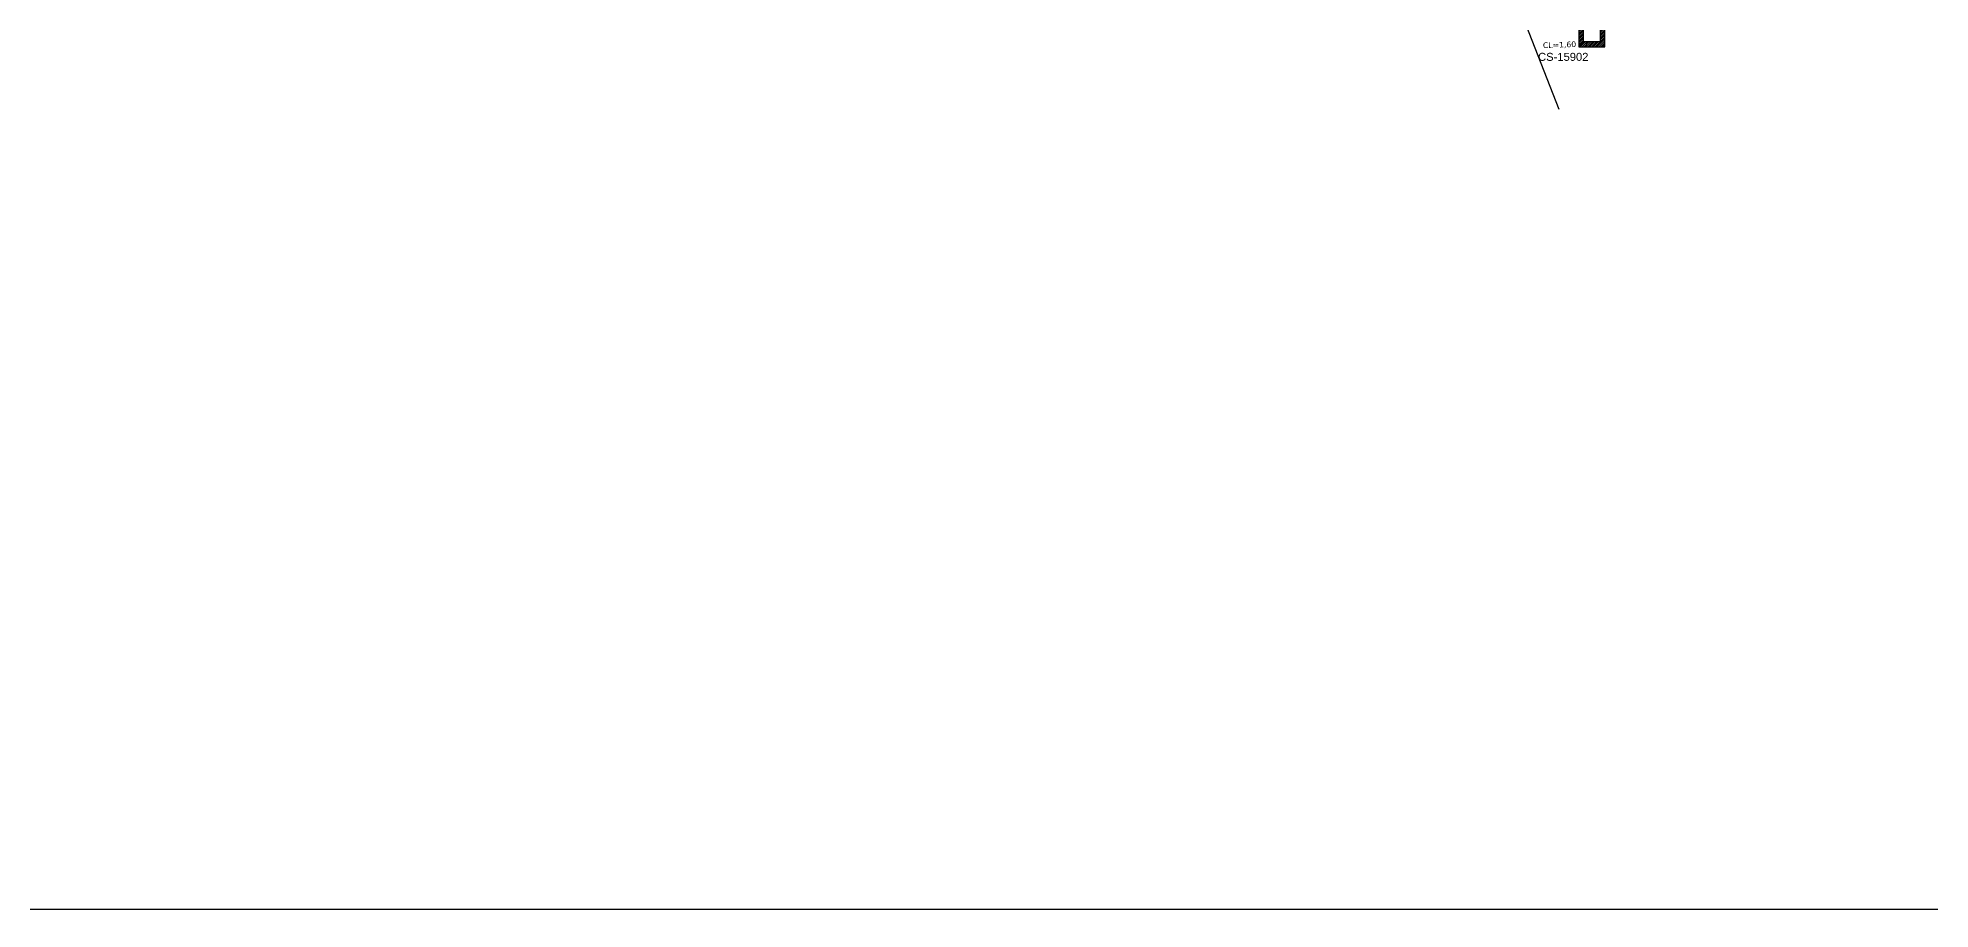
# Model space of a CAD drawing. Extents: x -89 to 1641, y 705 to 1299.
# Drawn here: x 380.7 to 623.1, y 705 to 816.6 of the extents above; entities that cross this region are included whole.
import ezdxf

# ---------------------------------------------------------------- set-up
doc = ezdxf.new("R2010")
doc.units = 0
for name, color, linetype in [('10.1-Caixas Subterrâneas', 5, 'Continuous'), ('celulas gpon', 7, 'Continuous'), ('QUADRA', 7, 'Continuous')]:
    doc.layers.add(name, color=color, linetype=linetype)
doc.styles.add('siredit', font='verdana.ttf')
doc.styles.get("Standard").update_dxf_attribs({"font": 'arial.ttf'})

# ---------------------------------------------------------------- blocks, each defined once
blk = doc.blocks.new('*X65')
at = {"color": 0, "linetype": 'Continuous'}
for p, q in [((-1.25, 0.34099), (-0.49099, 1.1)), ((-1.25, 0.517767), (-0.667767, 1.1)), ((-1.25, 0.694544), (-0.844544, 1.1)), ((-1.25, 0.87132), (-1.02132, 1.1)), ((-1.25, 1.048097), (-1.198097, 1.1)), ((-1.25, 0.164214), (-0.8035, 0.610714)), ((-1.25, -0.012563), (-0.8035, 0.433937)), ((-1.25, -0.18934), (-0.8035, 0.25716)), ((-1.25, -0.366117), (-0.8035, 0.080383)), ((-0.789214, 0.625), (-0.314214, 1.1)), ((-0.612437, 0.625), (-0.137437, 1.1)), ((-0.43566, 0.625), (0.03934, 1.1)), ((-0.258883, 0.625), (0.216117, 1.1)), ((-0.082107, 0.625), (0.392893, 1.1)), ((0.09467, 0.625), (0.56967, 1.1)), ((0.271447, 0.625), (0.746447, 1.1)), ((0.448223, 0.625), (0.923223, 1.1)), ((0.625, 0.625), (1.1, 1.1)), ((0.801777, 0.625), (1.25, 1.073223)), ((0.8035, 0.449947), (1.25, 0.896447)), ((0.8035, 0.27317), (1.25, 0.71967)), ((0.8035, 0.096393), (1.25, 0.542893)), ((0.8035, -0.080383), (1.25, 0.366117)), ((0.8035, -0.25716), (1.25, 0.18934)), ((0.8035, -0.433937), (1.25, 0.012563)), ((-1.25, -0.542893), (-0.8035, -0.096393)), ((-1.25, -0.71967), (-0.8035, -0.27317)), ((-1.25, -0.896447), (-0.8035, -0.449947)), ((-1.25, -1.073223), (-0.801777, -0.625)), ((-1.1, -1.1), (-0.625, -0.625)), ((-0.923223, -1.1), (-0.448223, -0.625)), ((-0.746447, -1.1), (-0.271447, -0.625)), ((-0.56967, -1.1), (-0.09467, -0.625)), ((-0.392893, -1.1), (0.082107, -0.625)), ((-0.216117, -1.1), (0.258883, -0.625)), ((-0.03934, -1.1), (0.43566, -0.625)), ((0.137437, -1.1), (0.612437, -0.625)), ((0.314214, -1.1), (0.789214, -0.625)), ((0.49099, -1.1), (1.25, -0.34099)), ((0.667767, -1.1), (1.25, -0.517767)), ((0.8035, -0.610714), (1.25, -0.164214)), ((0.844544, -1.1), (1.25, -0.694544)), ((1.02132, -1.1), (1.25, -0.87132)), ((1.198097, -1.1), (1.25, -1.048097))]:
    blk.add_line(p, q, dxfattribs=at)
blk = doc.blocks.new('MANHOLE_MQ')
at = {"color": 0, "linetype": 'Continuous'}
for p, q in [((0.00000623, 0.00000569), (-0.00000627, 0.00000569)), ((-0.00000627, 0.00000569), (-0.00000627, -0.00000531)), ((-0.00000404, 0.00000331), (0.00000399, 0.00000331)), ((-0.00000404, -0.00000294), (-0.00000404, 0.00000331)), ((0.00000399, 0.00000331), (0.00000399, -0.00000294)), ((0.00000623, -0.00000531), (0.00000623, 0.00000569)), ((-0.00000627, -0.00000531), (0.00000623, -0.00000531)), ((0.00000399, -0.00000294), (-0.00000404, -0.00000294)), ((0.00000399, -0.00000294), (0.00000399, -0.00000294))]:
    blk.add_line(p, q, dxfattribs=at)
at = {"color": 0, "linetype": 'Continuous', "xscale": 5e-06, "yscale": 5e-06, "zscale": 1e-05}
blk.add_blockref('*X65', (-0.00000002, 0.00000019), dxfattribs=at)

msp = doc.modelspace()

# ---------------------------------------------------------------- linework, layer by layer
msp.add_lwpolyline([(-89.32, 705.02), (749.25, 705.02), (749.25, 1299.02), (-89.32, 1299.02), (-89.32, 705.02)])
at = {"layer": 'QUADRA'}
msp.add_lwpolyline([(575.55, 807.42), (566.78, 829.85), (547.68, 881.56)], dxfattribs=at)

# ---------------------------------------------------------------- block references
at = {"layer": '10.1-Caixas Subterrâneas', "color": 30, "xscale": 268226.4234340488, "yscale": 268226.4234340488, "zscale": 268226.4234340488, "rotation": 180.0000000000613}
msp.add_blockref('MANHOLE_MQ', (579.71, 816.98), dxfattribs=at)

# ---------------------------------------------------------------- texts
at = {"layer": '10.1-Caixas Subterrâneas', "color": 30}
msp.add_text('CS-15902', height=1.025, dxfattribs=at).set_placement((572.83, 813.67))
at = {"layer": 'celulas gpon', "color": 3, "style": 'siredit'}
msp.add_text('CL=1,60', height=0.719, rotation=2.0323, dxfattribs=at).set_placement((573.46, 815.3))

doc.saveas('drawing.dxf')
